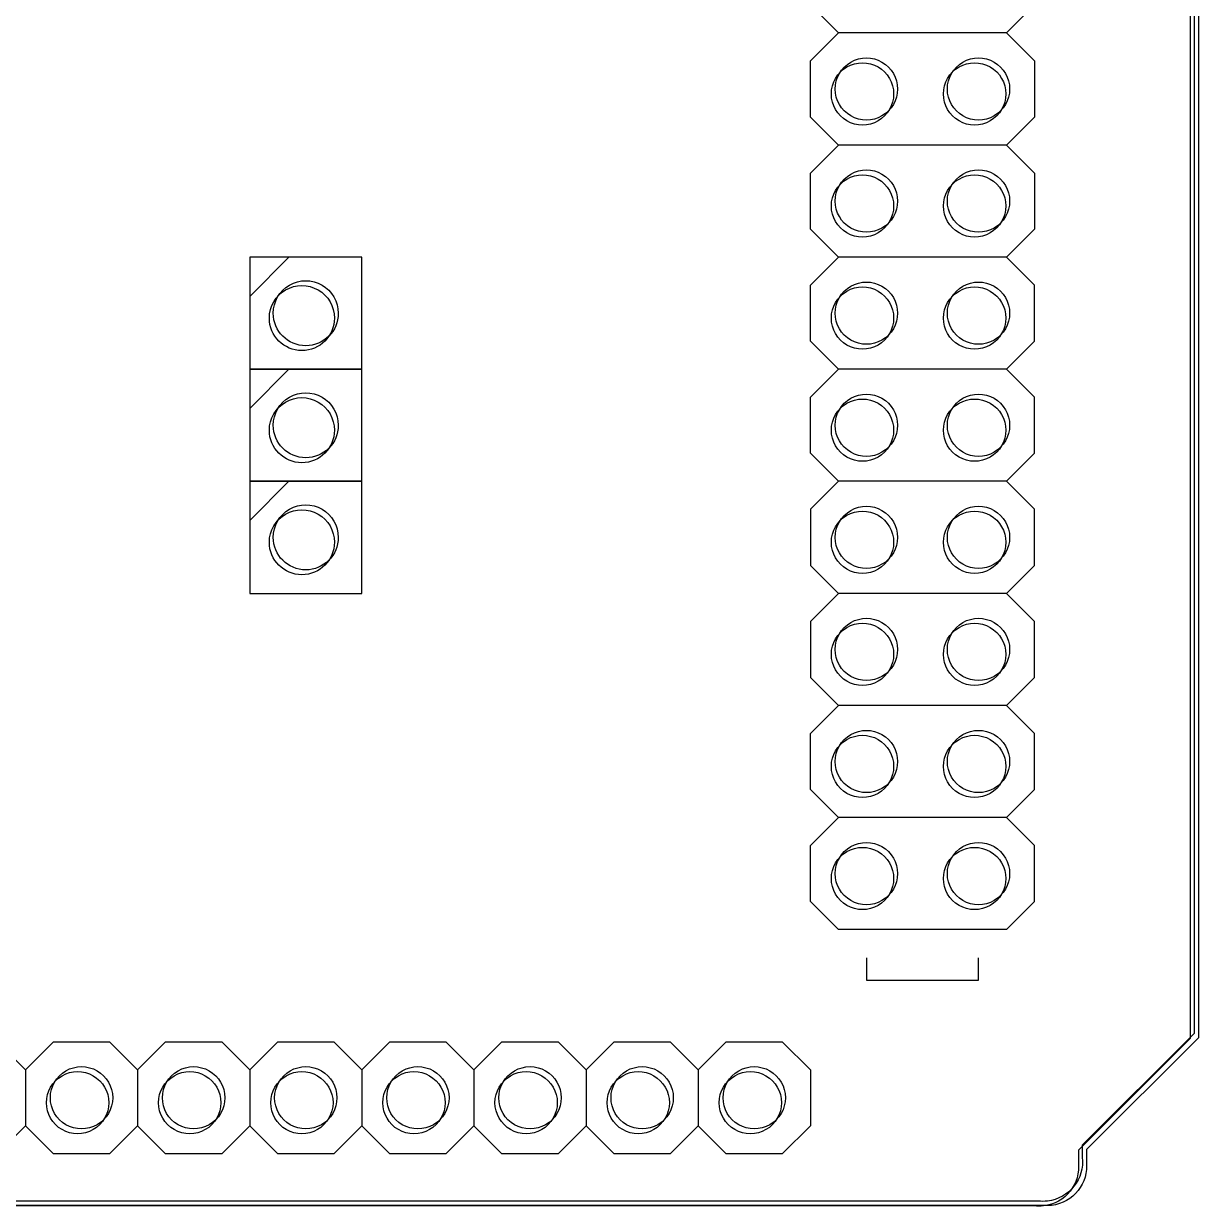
# Model space of a CAD drawing. Extents: x 0 to 288, y 0 to 151.
# Drawn here: x 212.8 to 288.2, y 0.2 to 76.2 of the extents above; entities that cross this region are included whole.
import ezdxf

# ---------------------------------------------------------------- set-up
doc = ezdxf.new("R2010")
doc.units = 0
doc.layers.add('Layer_1', color=7, linetype='CONTINUOUS')

msp = doc.modelspace()

# ---------------------------------------------------------------- linework, layer by layer
at = {"layer": 'Layer_1', "color": 7}
for points in [[(2.752229, 151.207697), (3.347228, 151.207697), (273.601923, 151.207697), (280.789915, 144.035705), (280.789915, 115.345738), (287.977907, 108.173746), (287.977907, 11.342855), (280.789915, 4.168863), (280.789915, 3.405864)], [(273.601923, 151.207697), (280.789915, 144.035705), (280.789915, 115.345738), (287.977907, 108.173746), (287.977907, 11.342855), (280.789915, 4.168863), (280.789915, 3.405864)], [(273.601923, 151.207697), (280.789915, 144.035705), (280.789915, 115.345738), (287.977907, 108.173746), (287.977907, 11.342855), (280.789915, 4.168863), (280.789915, 3.405864)], [(273.352004, 150.892399), (280.539996, 143.720408), (280.539996, 115.03044), (287.727987, 107.858448), (287.727987, 11.027557), (280.539996, 3.853565), (280.539996, 3.090566)], [(273.868923, 150.930377), (281.056915, 143.758386), (281.056915, 115.068418), (288.244907, 107.896426), (288.244907, 11.066535), (281.056915, 3.891543), (281.056915, 3.129544)], [(265.128913, 75.618464), (263.329935, 77.418457), (263.329935, 81.018459)], [(277.727929, 77.418457), (275.929931, 75.618464), (277.727929, 73.818462), (277.727929, 70.218468), (275.929931, 68.419466), (277.727929, 66.618474), (277.727929, 63.01848)], [(265.128913, 75.618464), (263.329935, 73.818462)], [(275.929931, 75.618464), (265.128913, 75.618464)], [(265.128913, 68.419466), (263.329935, 70.218468), (263.329935, 73.818462)], [(265.128913, 68.419466), (263.329935, 66.618474)], [(275.929931, 68.419466), (265.128913, 68.419466)], [(265.128913, 61.218479), (263.329935, 63.01848), (263.329935, 66.618474)], [(275.929931, 61.218479), (277.727929, 63.01848)], [(227.327976, 58.698501), (229.847973, 61.218498)], [(265.128913, 61.218479), (263.329935, 59.419477)], [(275.929931, 61.218479), (265.128913, 61.218479)], [(275.929931, 61.218479), (277.727929, 59.419477)], [(265.128913, 54.01849), (263.329935, 55.818483), (263.329935, 59.419477)], [(277.727929, 55.818483), (277.727929, 59.419477)], [(277.727929, 55.818483), (275.929931, 54.01849), (277.727929, 52.218489)], [(227.327976, 51.49851), (229.847973, 54.018507)], [(265.128913, 54.01849), (263.329935, 52.218489)], [(275.929931, 54.01849), (265.128913, 54.01849)], [(263.329935, 45.018497), (265.128913, 46.818495), (263.329935, 48.618493), (263.329935, 52.218489)], [(277.727929, 48.618493), (277.727929, 52.218489)], [(277.727929, 48.618493), (275.929931, 46.818495), (277.727929, 45.018497)], [(227.327976, 44.298818), (229.847973, 46.818815)], [(275.929931, 46.818495), (265.128913, 46.818495)], [(263.329935, 45.018497), (263.329935, 41.419501)], [(277.727929, 41.419501), (277.727929, 45.018497)], [(263.329935, 37.818505), (265.128913, 39.618503), (263.329935, 41.419501)], [(277.727929, 41.419501), (275.929931, 39.618503), (277.727929, 37.818505)], [(275.929931, 39.618503), (265.128913, 39.618503)], [(263.329935, 37.818505), (263.329935, 34.218509)], [(277.727929, 34.218509), (277.727929, 37.818505)], [(265.128913, 32.419511), (263.329935, 34.218509)], [(277.727929, 34.218509), (275.929931, 32.419511), (277.727929, 30.618513)], [(265.128913, 32.419511), (263.329935, 30.618513)], [(275.929931, 32.419511), (265.128913, 32.419511)], [(265.128913, 25.218519), (263.329935, 27.018517), (263.329935, 30.618513)], [(277.727929, 27.018517), (277.727929, 30.618513)], [(277.727929, 27.018517), (275.929931, 25.218519), (277.727929, 23.419521)], [(265.128913, 25.218519), (263.329935, 23.419521)], [(275.929931, 25.218519), (265.128913, 25.218519)], [(265.128913, 18.018527), (263.329935, 19.818535), (263.329935, 23.419521)], [(277.727929, 19.818535), (277.727929, 23.419521)], [(277.727929, 19.818535), (275.929931, 18.018527)], [(275.929931, 18.018527), (265.128913, 18.018527)], [(266.929941, 16.218529), (266.929941, 14.778531), (274.128903, 14.778531), (274.128903, 16.218529)], [(207.529998, 10.818545), (211.128994, 10.818545), (212.929982, 9.018537), (212.929982, 5.419541), (211.128994, 3.618534)], [(212.929982, 9.018537), (214.72799, 10.818545), (218.329986, 10.818545), (220.128984, 9.018537), (220.128984, 5.419541), (218.329986, 3.618534), (214.72799, 3.618534), (212.929982, 5.419541)], [(220.128984, 9.018537), (221.929972, 10.818545), (225.529978, 10.818545), (227.329976, 9.018537), (227.329976, 5.419541), (225.529978, 3.618534), (221.929972, 3.618534), (220.128984, 5.419541)], [(229.128974, 10.818545), (227.329976, 9.018537)], [(229.128974, 10.818545), (232.727969, 10.818545), (234.529967, 9.018537), (234.529967, 5.419541), (232.727969, 3.618534)], [(234.529967, 9.018537), (236.329965, 10.818545), (239.929951, 10.818545), (241.727959, 9.018537), (241.727959, 5.419541), (239.929951, 3.618534), (236.329965, 3.618534), (234.529967, 5.419541)], [(241.727959, 9.018537), (243.529957, 10.818545), (247.128953, 10.818545), (248.929941, 9.018537), (248.929941, 5.419541), (247.128953, 3.618534), (243.529957, 3.618534), (241.727959, 5.419541)], [(250.727949, 10.818545), (248.929941, 9.018537)], [(250.727949, 10.818545), (254.329945, 10.818545), (256.128943, 9.018537), (256.128943, 5.419541), (254.329945, 3.618534)], [(257.929951, 10.818545), (256.128943, 9.018537)], [(257.929951, 10.818545), (261.529927, 10.818545), (263.329935, 9.018537), (263.329935, 5.419541), (261.529927, 3.618534)], [(227.329976, 5.419541), (229.128974, 3.618534)], [(248.929941, 5.419541), (250.727949, 3.618534)], [(256.128943, 5.419541), (257.929951, 3.618534)], [(232.727969, 3.618534), (229.128974, 3.618534)], [(254.329945, 3.618534), (250.727949, 3.618534)], [(261.529927, 3.618534), (257.929951, 3.618534)], [(277.709999, 0.267569), (3.097308, 0.267569)], [(277.959918, 0.582867), (3.347228, 0.582867)], [(277.959918, 0.582867), (3.347228, 0.582867)], [(277.959918, 0.582867), (3.347228, 0.582867)], [(278.226918, 0.305547), (3.613228, 0.305547)]]:
    msp.add_lwpolyline(points, dxfattribs=at)
for points in [[(268.680019, 71.703172)], [(275.878981, 71.703172)], [(268.680019, 64.503175)], [(275.878981, 64.503175)], [(227.327976, 61.218498), (227.327976, 54.018506), (234.527968, 54.018506), (234.527968, 61.218498)], [(232.76605, 57.303205)], [(268.680019, 57.303187)], [(275.878981, 57.303187)], [(227.327976, 54.018507), (227.327976, 46.818515), (234.527968, 46.818515), (234.527968, 54.018507)], [(232.76605, 50.103213)], [(268.680019, 50.103193)], [(275.878981, 50.103193)], [(227.327976, 46.818815), (227.327976, 39.618823), (234.527968, 39.618823), (234.527968, 46.818815)], [(232.76605, 42.903521)], [(268.680019, 42.903201)], [(275.878981, 42.903201)], [(268.680019, 35.703209)], [(275.878981, 35.703209)], [(268.680019, 28.503217)], [(275.878981, 28.503217)], [(268.680019, 21.303216)], [(275.878981, 21.303216)], [(218.280066, 6.903242)], [(225.478058, 6.903242)], [(232.68004, 6.903242)], [(239.879041, 6.903242)], [(247.080033, 6.903242)], [(254.280025, 6.903242)], [(261.478027, 6.903242)]]:
    msp.add_lwpolyline(points, close=True, dxfattribs=at)
at = {"layer": 'Layer_1', "color": 1}
for points in [[(268.929939, 72.018469)], [(276.128901, 72.018469)], [(268.929939, 64.818473)], [(276.128901, 64.818473)], [(233.015969, 57.618503)], [(268.929939, 57.618485)], [(276.128901, 57.618485)], [(233.015969, 50.418511)], [(268.929939, 50.418491)], [(276.128901, 50.418491)], [(233.015969, 43.218819)], [(268.929939, 43.218499)], [(276.128901, 43.218499)], [(268.929939, 36.018507)], [(276.128901, 36.018507)], [(268.929939, 28.818515)], [(276.128901, 28.818515)], [(268.929939, 21.618513)], [(276.128901, 21.618513)], [(218.529985, 7.218539)], [(225.727977, 7.218539)], [(232.929959, 7.218539)], [(240.128961, 7.218539)], [(247.329953, 7.218539)], [(254.529945, 7.218539)], [(261.727947, 7.218539)]]:
    msp.add_lwpolyline(points, close=True, dxfattribs=at)
for points in [[(264.929943, 72.018469), (264.929943, 72.733), (265.311141, 73.393253), (265.929942, 73.750518)], [(265.929942, 73.750518), (266.548743, 74.107783), (267.311138, 74.107783), (267.92994, 73.750518)], [(267.92994, 73.750518), (268.548741, 73.393253), (268.929939, 72.733), (268.929939, 72.018469)], [(272.128905, 72.018469), (272.128905, 72.733), (272.510102, 73.393253), (273.128904, 73.750518)], [(273.128904, 73.750518), (273.747705, 74.107783), (274.5101, 74.107783), (275.128902, 73.750518)], [(275.128902, 73.750518), (275.747703, 73.393253), (276.128901, 72.733), (276.128901, 72.018469)], [(265.929942, 70.286421), (265.311141, 70.643686), (264.929943, 71.303939), (264.929943, 72.018469)], [(268.929939, 72.018469), (268.929939, 71.303939), (268.548741, 70.643686), (267.92994, 70.286421)], [(273.128904, 70.286421), (272.510102, 70.643686), (272.128905, 71.303939), (272.128905, 72.018469)], [(276.128901, 72.018469), (276.128901, 71.303939), (275.747703, 70.643686), (275.128902, 70.286421)], [(267.92994, 70.286421), (267.311138, 69.929155), (266.548743, 69.929155), (265.929942, 70.286421)], [(275.128902, 70.286421), (274.5101, 69.929155), (273.747705, 69.929155), (273.128904, 70.286421)], [(265.929942, 66.550521), (266.548743, 66.907787), (267.311138, 66.907787), (267.92994, 66.550521)], [(273.128904, 66.550521), (273.747705, 66.907787), (274.5101, 66.907787), (275.128902, 66.550521)], [(264.929943, 64.818473), (264.929943, 65.533003), (265.311141, 66.193256), (265.929942, 66.550521)], [(267.92994, 66.550521), (268.548741, 66.193256), (268.929939, 65.533003), (268.929939, 64.818473)], [(272.128905, 64.818473), (272.128905, 65.533003), (272.510102, 66.193256), (273.128904, 66.550521)], [(275.128902, 66.550521), (275.747703, 66.193256), (276.128901, 65.533003), (276.128901, 64.818473)], [(265.929942, 63.086424), (265.311141, 63.443689), (264.929943, 64.103942), (264.929943, 64.818473)], [(268.929939, 64.818473), (268.929939, 64.103942), (268.548741, 63.443689), (267.92994, 63.086424)], [(273.128904, 63.086424), (272.510102, 63.443689), (272.128905, 64.103942), (272.128905, 64.818473)], [(276.128901, 64.818473), (276.128901, 64.103942), (275.747703, 63.443689), (275.128902, 63.086424)], [(267.92994, 63.086424), (267.311138, 62.729158), (266.548743, 62.729158), (265.929942, 63.086424)], [(275.128902, 63.086424), (274.5101, 62.729158), (273.747705, 62.729158), (273.128904, 63.086424)], [(228.839974, 57.618503), (228.839974, 58.364472), (229.237944, 59.053777), (229.883973, 59.426762)], [(229.883973, 59.426762), (230.530001, 59.799747), (231.325942, 59.799747), (231.97197, 59.426762)], [(231.97197, 59.426762), (232.617999, 59.053777), (233.015969, 58.364472), (233.015969, 57.618503)], [(264.929943, 57.618485), (264.929943, 58.333015), (265.311141, 58.993268), (265.929942, 59.350533)], [(265.929942, 59.350533), (266.548743, 59.707799), (267.311138, 59.707799), (267.92994, 59.350533)], [(267.92994, 59.350533), (268.548741, 58.993268), (268.929939, 58.333015), (268.929939, 57.618485)], [(272.128905, 57.618485), (272.128905, 58.333015), (272.510102, 58.993268), (273.128904, 59.350533)], [(273.128904, 59.350533), (273.747705, 59.707799), (274.5101, 59.707799), (275.128902, 59.350533)], [(275.128902, 59.350533), (275.747703, 58.993268), (276.128901, 58.333015), (276.128901, 57.618485)], [(230.927971, 55.530505), (229.774802, 55.530505), (228.839974, 56.465333), (228.839974, 57.618503)], [(233.015969, 57.618503), (233.015969, 56.465333), (232.081141, 55.530505), (230.927971, 55.530505)], [(265.929942, 55.886436), (265.311141, 56.243701), (264.929943, 56.903954), (264.929943, 57.618485)], [(268.929939, 57.618485), (268.929939, 56.903954), (268.548741, 56.243701), (267.92994, 55.886436)], [(273.128904, 55.886436), (272.510102, 56.243701), (272.128905, 56.903954), (272.128905, 57.618485)], [(276.128901, 57.618485), (276.128901, 56.903954), (275.747703, 56.243701), (275.128902, 55.886436)], [(267.92994, 55.886436), (267.311138, 55.529171), (266.548743, 55.529171), (265.929942, 55.886436)], [(275.128902, 55.886436), (274.5101, 55.529171), (273.747705, 55.529171), (273.128904, 55.886436)], [(229.883973, 52.22677), (230.530001, 52.599755), (231.325942, 52.599755), (231.97197, 52.22677)], [(265.929942, 52.15054), (266.548743, 52.507805), (267.311138, 52.507805), (267.92994, 52.15054)], [(273.128904, 52.15054), (273.747705, 52.507805), (274.5101, 52.507805), (275.128902, 52.15054)], [(228.839974, 50.418511), (228.839974, 51.164481), (229.237944, 51.853785), (229.883973, 52.22677)], [(231.97197, 52.22677), (232.617999, 51.853785), (233.015969, 51.164481), (233.015969, 50.418511)], [(264.929943, 50.418491), (264.929943, 51.133021), (265.311141, 51.793274), (265.929942, 52.15054)], [(267.92994, 52.15054), (268.548741, 51.793274), (268.929939, 51.133021), (268.929939, 50.418491)], [(272.128905, 50.418491), (272.128905, 51.133021), (272.510102, 51.793274), (273.128904, 52.15054)], [(275.128902, 52.15054), (275.747703, 51.793274), (276.128901, 51.133021), (276.128901, 50.418491)], [(230.927971, 48.330513), (229.774802, 48.330513), (228.839974, 49.265341), (228.839974, 50.418511)], [(233.015969, 50.418511), (233.015969, 49.265341), (232.081141, 48.330513), (230.927971, 48.330513)], [(265.929942, 48.686442), (265.311141, 49.043707), (264.929943, 49.70396), (264.929943, 50.418491)], [(268.929939, 50.418491), (268.929939, 49.70396), (268.548741, 49.043707), (267.92994, 48.686442)], [(273.128904, 48.686442), (272.510102, 49.043707), (272.128905, 49.70396), (272.128905, 50.418491)], [(276.128901, 50.418491), (276.128901, 49.70396), (275.747703, 49.043707), (275.128902, 48.686442)], [(267.92994, 48.686442), (267.311138, 48.329177), (266.548743, 48.329177), (265.929942, 48.686442)], [(275.128902, 48.686442), (274.5101, 48.329177), (273.747705, 48.329177), (273.128904, 48.686442)], [(228.839974, 43.218819), (228.839974, 43.964789), (229.237944, 44.654093), (229.883973, 45.027078)], [(229.883973, 45.027078), (230.530001, 45.400063), (231.325942, 45.400063), (231.97197, 45.027078)], [(231.97197, 45.027078), (232.617999, 44.654093), (233.015969, 43.964789), (233.015969, 43.218819)], [(264.929943, 43.218499), (264.929943, 43.933029), (265.311141, 44.593283), (265.929942, 44.950548)], [(265.929942, 44.950548), (266.548743, 45.307813), (267.311138, 45.307813), (267.92994, 44.950548)], [(267.92994, 44.950548), (268.548741, 44.593283), (268.929939, 43.933029), (268.929939, 43.218499)], [(272.128905, 43.218499), (272.128905, 43.933029), (272.510102, 44.593283), (273.128904, 44.950548)], [(273.128904, 44.950548), (273.747705, 45.307813), (274.5101, 45.307813), (275.128902, 44.950548)], [(275.128902, 44.950548), (275.747703, 44.593283), (276.128901, 43.933029), (276.128901, 43.218499)], [(230.927971, 41.130821), (229.774802, 41.130821), (228.839974, 42.06565), (228.839974, 43.218819)], [(233.015969, 43.218819), (233.015969, 42.06565), (232.081141, 41.130821), (230.927971, 41.130821)], [(265.929942, 41.48645), (265.311141, 41.843715), (264.929943, 42.503969), (264.929943, 43.218499)], [(268.929939, 43.218499), (268.929939, 42.503969), (268.548741, 41.843715), (267.92994, 41.48645)], [(273.128904, 41.48645), (272.510102, 41.843715), (272.128905, 42.503969), (272.128905, 43.218499)], [(276.128901, 43.218499), (276.128901, 42.503969), (275.747703, 41.843715), (275.128902, 41.48645)], [(267.92994, 41.48645), (267.311138, 41.129185), (266.548743, 41.129185), (265.929942, 41.48645)], [(275.128902, 41.48645), (274.5101, 41.129185), (273.747705, 41.129185), (273.128904, 41.48645)], [(265.929942, 37.750556), (266.548743, 38.107821), (267.311138, 38.107821), (267.92994, 37.750556)], [(273.128904, 37.750556), (273.747705, 38.107821), (274.5101, 38.107821), (275.128902, 37.750556)], [(264.929943, 36.018507), (264.929943, 36.733037), (265.311141, 37.393291), (265.929942, 37.750556)], [(267.92994, 37.750556), (268.548741, 37.393291), (268.929939, 36.733037), (268.929939, 36.018507)], [(272.128905, 36.018507), (272.128905, 36.733037), (272.510102, 37.393291), (273.128904, 37.750556)], [(275.128902, 37.750556), (275.747703, 37.393291), (276.128901, 36.733037), (276.128901, 36.018507)], [(265.929942, 34.286458), (265.311141, 34.643723), (264.929943, 35.303977), (264.929943, 36.018507)], [(268.929939, 36.018507), (268.929939, 35.303977), (268.548741, 34.643723), (267.92994, 34.286458)], [(273.128904, 34.286458), (272.510102, 34.643723), (272.128905, 35.303977), (272.128905, 36.018507)], [(276.128901, 36.018507), (276.128901, 35.303977), (275.747703, 34.643723), (275.128902, 34.286458)], [(267.92994, 34.286458), (267.311138, 33.929193), (266.548743, 33.929193), (265.929942, 34.286458)], [(275.128902, 34.286458), (274.5101, 33.929193), (273.747705, 33.929193), (273.128904, 34.286458)], [(264.929943, 28.818515), (264.929943, 29.533045), (265.311141, 30.193299), (265.929942, 30.550564)], [(265.929942, 30.550564), (266.548743, 30.907829), (267.311138, 30.907829), (267.92994, 30.550564)], [(267.92994, 30.550564), (268.548741, 30.193299), (268.929939, 29.533045), (268.929939, 28.818515)], [(272.128905, 28.818515), (272.128905, 29.533045), (272.510102, 30.193299), (273.128904, 30.550564)], [(273.128904, 30.550564), (273.747705, 30.907829), (274.5101, 30.907829), (275.128902, 30.550564)], [(275.128902, 30.550564), (275.747703, 30.193299), (276.128901, 29.533045), (276.128901, 28.818515)], [(265.929942, 27.086466), (265.311141, 27.443731), (264.929943, 28.103985), (264.929943, 28.818515)], [(268.929939, 28.818515), (268.929939, 28.103985), (268.548741, 27.443731), (267.92994, 27.086466)], [(273.128904, 27.086466), (272.510102, 27.443731), (272.128905, 28.103985), (272.128905, 28.818515)], [(276.128901, 28.818515), (276.128901, 28.103985), (275.747703, 27.443731), (275.128902, 27.086466)], [(267.92994, 27.086466), (267.311138, 26.729201), (266.548743, 26.729201), (265.929942, 27.086466)], [(275.128902, 27.086466), (274.5101, 26.729201), (273.747705, 26.729201), (273.128904, 27.086466)], [(265.929942, 23.350562), (266.548743, 23.707827), (267.311138, 23.707827), (267.92994, 23.350562)], [(273.128904, 23.350562), (273.747705, 23.707827), (274.5101, 23.707827), (275.128902, 23.350562)], [(264.929943, 21.618513), (264.929943, 22.333044), (265.311141, 22.993297), (265.929942, 23.350562)], [(267.92994, 23.350562), (268.548741, 22.993297), (268.929939, 22.333044), (268.929939, 21.618513)], [(272.128905, 21.618513), (272.128905, 22.333044), (272.510102, 22.993297), (273.128904, 23.350562)], [(275.128902, 23.350562), (275.747703, 22.993297), (276.128901, 22.333044), (276.128901, 21.618513)], [(265.929942, 19.886464), (265.311141, 20.24373), (264.929943, 20.903983), (264.929943, 21.618513)], [(268.929939, 21.618513), (268.929939, 20.903983), (268.548741, 20.24373), (267.92994, 19.886464)], [(273.128904, 19.886464), (272.510102, 20.24373), (272.128905, 20.903983), (272.128905, 21.618513)], [(276.128901, 21.618513), (276.128901, 20.903983), (275.747703, 20.24373), (275.128902, 19.886464)], [(267.92994, 19.886464), (267.311138, 19.529199), (266.548743, 19.529199), (265.929942, 19.886464)], [(275.128902, 19.886464), (274.5101, 19.529199), (273.747705, 19.529199), (273.128904, 19.886464)], [(215.529989, 8.950588), (216.14879, 9.307854), (216.911185, 9.307854), (217.529987, 8.950588)], [(222.727981, 8.950588), (223.346782, 9.307854), (224.109177, 9.307854), (224.727978, 8.950588)], [(229.929963, 8.950588), (230.548764, 9.307854), (231.311159, 9.307854), (231.92996, 8.950588)], [(237.128964, 8.950588), (237.747766, 9.307854), (238.510161, 9.307854), (239.128962, 8.950588)], [(244.329956, 8.950588), (244.948758, 9.307854), (245.711153, 9.307854), (246.329954, 8.950588)], [(251.529948, 8.950588), (252.14875, 9.307854), (252.911145, 9.307854), (253.529946, 8.950588)], [(258.72795, 8.950588), (259.346752, 9.307854), (260.109146, 9.307854), (260.727948, 8.950588)], [(214.52999, 7.218539), (214.52999, 7.93307), (214.911187, 8.593323), (215.529989, 8.950588)], [(217.529987, 8.950588), (218.148788, 8.593323), (218.529985, 7.93307), (218.529985, 7.218539)], [(221.727982, 7.218539), (221.727982, 7.93307), (222.109179, 8.593323), (222.727981, 8.950588)], [(224.727978, 8.950588), (225.34678, 8.593323), (225.727977, 7.93307), (225.727977, 7.218539)], [(228.929964, 7.218539), (228.929964, 7.93307), (229.311161, 8.593323), (229.929963, 8.950588)], [(231.92996, 8.950588), (232.548762, 8.593323), (232.929959, 7.93307), (232.929959, 7.218539)], [(236.128966, 7.218539), (236.128966, 7.93307), (236.510163, 8.593323), (237.128964, 8.950588)], [(239.128962, 8.950588), (239.747764, 8.593323), (240.128961, 7.93307), (240.128961, 7.218539)], [(243.329957, 7.218539), (243.329957, 7.93307), (243.711155, 8.593323), (244.329956, 8.950588)], [(246.329954, 8.950588), (246.948756, 8.593323), (247.329953, 7.93307), (247.329953, 7.218539)], [(250.529949, 7.218539), (250.529949, 7.93307), (250.911147, 8.593323), (251.529948, 8.950588)], [(253.529946, 8.950588), (254.148747, 8.593323), (254.529945, 7.93307), (254.529945, 7.218539)], [(257.727951, 7.218539), (257.727951, 7.93307), (258.109149, 8.593323), (258.72795, 8.950588)], [(260.727948, 8.950588), (261.346749, 8.593323), (261.727947, 7.93307), (261.727947, 7.218539)], [(215.529989, 5.486491), (214.911187, 5.843756), (214.52999, 6.504009), (214.52999, 7.218539)], [(218.529985, 7.218539), (218.529985, 6.504009), (218.148788, 5.843756), (217.529987, 5.486491)], [(222.727981, 5.486491), (222.109179, 5.843756), (221.727982, 6.504009), (221.727982, 7.218539)], [(225.727977, 7.218539), (225.727977, 6.504009), (225.34678, 5.843756), (224.727978, 5.486491)], [(229.929963, 5.486491), (229.311161, 5.843756), (228.929964, 6.504009), (228.929964, 7.218539)], [(232.929959, 7.218539), (232.929959, 6.504009), (232.548762, 5.843756), (231.92996, 5.486491)], [(237.128964, 5.486491), (236.510163, 5.843756), (236.128966, 6.504009), (236.128966, 7.218539)], [(240.128961, 7.218539), (240.128961, 6.504009), (239.747764, 5.843756), (239.128962, 5.486491)], [(244.329956, 5.486491), (243.711155, 5.843756), (243.329957, 6.504009), (243.329957, 7.218539)], [(247.329953, 7.218539), (247.329953, 6.504009), (246.948756, 5.843756), (246.329954, 5.486491)], [(251.529948, 5.486491), (250.911147, 5.843756), (250.529949, 6.504009), (250.529949, 7.218539)], [(254.529945, 7.218539), (254.529945, 6.504009), (254.148747, 5.843756), (253.529946, 5.486491)], [(258.72795, 5.486491), (258.109149, 5.843756), (257.727951, 6.504009), (257.727951, 7.218539)], [(261.727947, 7.218539), (261.727947, 6.504009), (261.346749, 5.843756), (260.727948, 5.486491)], [(217.529987, 5.486491), (216.911185, 5.129225), (216.14879, 5.129225), (215.529989, 5.486491)], [(224.727978, 5.486491), (224.109177, 5.129225), (223.346782, 5.129225), (222.727981, 5.486491)], [(231.92996, 5.486491), (231.311159, 5.129225), (230.548764, 5.129225), (229.929963, 5.486491)], [(239.128962, 5.486491), (238.510161, 5.129225), (237.747766, 5.129225), (237.128964, 5.486491)], [(246.329954, 5.486491), (245.711153, 5.129225), (244.948758, 5.129225), (244.329956, 5.486491)], [(253.529946, 5.486491), (252.911145, 5.129225), (252.14875, 5.129225), (251.529948, 5.486491)], [(260.727948, 5.486491), (260.109146, 5.129225), (259.346752, 5.129225), (258.72795, 5.486491)]]:
    msp.add_open_spline(points, degree=3, dxfattribs=at)
at = {"layer": 'Layer_1', "color": 7}
for points in [[(265.680022, 73.435221), (266.298824, 73.792486), (267.061219, 73.792486), (267.68002, 73.435221)], [(272.878984, 73.435221), (273.497786, 73.792486), (274.260181, 73.792486), (274.878982, 73.435221)], [(264.680023, 71.703172), (264.680023, 72.417702), (265.061221, 73.077955), (265.680022, 73.435221)], [(267.68002, 73.435221), (268.298822, 73.077955), (268.680019, 72.417702), (268.680019, 71.703172)], [(271.878985, 71.703172), (271.878985, 72.417702), (272.260183, 73.077955), (272.878984, 73.435221)], [(274.878982, 73.435221), (275.497783, 73.077955), (275.878981, 72.417702), (275.878981, 71.703172)], [(265.680022, 69.971123), (265.061221, 70.328388), (264.680023, 70.988641), (264.680023, 71.703172)], [(268.680019, 71.703172), (268.680019, 70.988641), (268.298822, 70.328388), (267.68002, 69.971123)], [(272.878984, 69.971123), (272.260183, 70.328388), (271.878985, 70.988641), (271.878985, 71.703172)], [(275.878981, 71.703172), (275.878981, 70.988641), (275.497783, 70.328388), (274.878982, 69.971123)], [(267.68002, 69.971123), (267.061219, 69.613858), (266.298824, 69.613858), (265.680022, 69.971123)], [(274.878982, 69.971123), (274.260181, 69.613858), (273.497786, 69.613858), (272.878984, 69.971123)], [(264.680023, 64.503175), (264.680023, 65.217705), (265.061221, 65.877959), (265.680022, 66.235224)], [(265.680022, 66.235224), (266.298824, 66.592489), (267.061219, 66.592489), (267.68002, 66.235224)], [(267.68002, 66.235224), (268.298822, 65.877959), (268.680019, 65.217705), (268.680019, 64.503175)], [(271.878985, 64.503175), (271.878985, 65.217705), (272.260183, 65.877959), (272.878984, 66.235224)], [(272.878984, 66.235224), (273.497786, 66.592489), (274.260181, 66.592489), (274.878982, 66.235224)], [(274.878982, 66.235224), (275.497783, 65.877959), (275.878981, 65.217705), (275.878981, 64.503175)], [(265.680022, 62.771126), (265.061221, 63.128391), (264.680023, 63.788645), (264.680023, 64.503175)], [(268.680019, 64.503175), (268.680019, 63.788645), (268.298822, 63.128391), (267.68002, 62.771126)], [(272.878984, 62.771126), (272.260183, 63.128391), (271.878985, 63.788645), (271.878985, 64.503175)], [(275.878981, 64.503175), (275.878981, 63.788645), (275.497783, 63.128391), (274.878982, 62.771126)], [(267.68002, 62.771126), (267.061219, 62.413861), (266.298824, 62.413861), (265.680022, 62.771126)], [(274.878982, 62.771126), (274.260181, 62.413861), (273.497786, 62.413861), (272.878984, 62.771126)], [(229.634053, 59.111464), (230.280082, 59.484449), (231.076022, 59.484449), (231.722051, 59.111464)], [(265.680022, 59.035236), (266.298824, 59.392501), (267.061219, 59.392501), (267.68002, 59.035236)], [(272.878984, 59.035236), (273.497786, 59.392501), (274.260181, 59.392501), (274.878982, 59.035236)], [(228.590054, 57.303205), (228.590054, 58.049175), (228.988024, 58.738479), (229.634053, 59.111464)], [(231.722051, 59.111464), (232.368079, 58.738479), (232.76605, 58.049175), (232.76605, 57.303205)], [(264.680023, 57.303187), (264.680023, 58.017717), (265.061221, 58.677971), (265.680022, 59.035236)], [(267.68002, 59.035236), (268.298822, 58.677971), (268.680019, 58.017717), (268.680019, 57.303187)], [(271.878985, 57.303187), (271.878985, 58.017717), (272.260183, 58.677971), (272.878984, 59.035236)], [(274.878982, 59.035236), (275.497783, 58.677971), (275.878981, 58.017717), (275.878981, 57.303187)], [(230.678052, 55.215207), (229.524883, 55.215207), (228.590054, 56.150036), (228.590054, 57.303205)], [(232.76605, 57.303205), (232.76605, 56.150036), (231.831221, 55.215207), (230.678052, 55.215207)], [(265.680022, 55.571138), (265.061221, 55.928403), (264.680023, 56.588657), (264.680023, 57.303187)], [(268.680019, 57.303187), (268.680019, 56.588657), (268.298822, 55.928403), (267.68002, 55.571138)], [(272.878984, 55.571138), (272.260183, 55.928403), (271.878985, 56.588657), (271.878985, 57.303187)], [(275.878981, 57.303187), (275.878981, 56.588657), (275.497783, 55.928403), (274.878982, 55.571138)], [(267.68002, 55.571138), (267.061219, 55.213873), (266.298824, 55.213873), (265.680022, 55.571138)], [(274.878982, 55.571138), (274.260181, 55.213873), (273.497786, 55.213873), (272.878984, 55.571138)], [(228.590054, 50.103213), (228.590054, 50.849183), (228.988024, 51.538487), (229.634053, 51.911472)], [(229.634053, 51.911472), (230.280082, 52.284457), (231.076022, 52.284457), (231.722051, 51.911472)], [(231.722051, 51.911472), (232.368079, 51.538487), (232.76605, 50.849183), (232.76605, 50.103213)], [(264.680023, 50.103193), (264.680023, 50.817723), (265.061221, 51.477977), (265.680022, 51.835242)], [(265.680022, 51.835242), (266.298824, 52.192507), (267.061219, 52.192507), (267.68002, 51.835242)], [(267.68002, 51.835242), (268.298822, 51.477977), (268.680019, 50.817723), (268.680019, 50.103193)], [(271.878985, 50.103193), (271.878985, 50.817723), (272.260183, 51.477977), (272.878984, 51.835242)], [(272.878984, 51.835242), (273.497786, 52.192507), (274.260181, 52.192507), (274.878982, 51.835242)], [(274.878982, 51.835242), (275.497783, 51.477977), (275.878981, 50.817723), (275.878981, 50.103193)], [(230.678052, 48.015215), (229.524883, 48.015215), (228.590054, 48.950044), (228.590054, 50.103213)], [(232.76605, 50.103213), (232.76605, 48.950044), (231.831221, 48.015215), (230.678052, 48.015215)], [(265.680022, 48.371144), (265.061221, 48.728409), (264.680023, 49.388663), (264.680023, 50.103193)], [(268.680019, 50.103193), (268.680019, 49.388663), (268.298822, 48.728409), (267.68002, 48.371144)], [(272.878984, 48.371144), (272.260183, 48.728409), (271.878985, 49.388663), (271.878985, 50.103193)], [(275.878981, 50.103193), (275.878981, 49.388663), (275.497783, 48.728409), (274.878982, 48.371144)], [(267.68002, 48.371144), (267.061219, 48.013879), (266.298824, 48.013879), (265.680022, 48.371144)], [(274.878982, 48.371144), (274.260181, 48.013879), (273.497786, 48.013879), (272.878984, 48.371144)], [(229.634053, 44.71178), (230.280082, 45.084765), (231.076022, 45.084765), (231.722051, 44.71178)], [(265.680022, 44.63525), (266.298824, 44.992515), (267.061219, 44.992515), (267.68002, 44.63525)], [(272.878984, 44.63525), (273.497786, 44.992515), (274.260181, 44.992515), (274.878982, 44.63525)], [(228.590054, 42.903521), (228.590054, 43.649491), (228.988024, 44.338795), (229.634053, 44.71178)], [(231.722051, 44.71178), (232.368079, 44.338795), (232.76605, 43.649491), (232.76605, 42.903521)], [(264.680023, 42.903201), (264.680023, 43.617732), (265.061221, 44.277985), (265.680022, 44.63525)], [(267.68002, 44.63525), (268.298822, 44.277985), (268.680019, 43.617732), (268.680019, 42.903201)], [(271.878985, 42.903201), (271.878985, 43.617732), (272.260183, 44.277985), (272.878984, 44.63525)], [(274.878982, 44.63525), (275.497783, 44.277985), (275.878981, 43.617732), (275.878981, 42.903201)], [(230.678052, 40.815524), (229.524883, 40.815524), (228.590054, 41.750352), (228.590054, 42.903521)], [(232.76605, 42.903521), (232.76605, 41.750352), (231.831221, 40.815524), (230.678052, 40.815524)], [(265.680022, 41.171152), (265.061221, 41.528418), (264.680023, 42.188671), (264.680023, 42.903201)], [(268.680019, 42.903201), (268.680019, 42.188671), (268.298822, 41.528418), (267.68002, 41.171152)], [(272.878984, 41.171152), (272.260183, 41.528418), (271.878985, 42.188671), (271.878985, 42.903201)], [(275.878981, 42.903201), (275.878981, 42.188671), (275.497783, 41.528418), (274.878982, 41.171152)], [(267.68002, 41.171152), (267.061219, 40.813887), (266.298824, 40.813887), (265.680022, 41.171152)], [(274.878982, 41.171152), (274.260181, 40.813887), (273.497786, 40.813887), (272.878984, 41.171152)], [(264.680023, 35.703209), (264.680023, 36.41774), (265.061221, 37.077993), (265.680022, 37.435258)], [(265.680022, 37.435258), (266.298824, 37.792523), (267.061219, 37.792523), (267.68002, 37.435258)], [(267.68002, 37.435258), (268.298822, 37.077993), (268.680019, 36.41774), (268.680019, 35.703209)], [(271.878985, 35.703209), (271.878985, 36.41774), (272.260183, 37.077993), (272.878984, 37.435258)], [(272.878984, 37.435258), (273.497786, 37.792523), (274.260181, 37.792523), (274.878982, 37.435258)], [(274.878982, 37.435258), (275.497783, 37.077993), (275.878981, 36.41774), (275.878981, 35.703209)], [(265.680022, 33.971161), (265.061221, 34.328426), (264.680023, 34.988679), (264.680023, 35.703209)], [(268.680019, 35.703209), (268.680019, 34.988679), (268.298822, 34.328426), (267.68002, 33.971161)], [(272.878984, 33.971161), (272.260183, 34.328426), (271.878985, 34.988679), (271.878985, 35.703209)], [(275.878981, 35.703209), (275.878981, 34.988679), (275.497783, 34.328426), (274.878982, 33.971161)], [(267.68002, 33.971161), (267.061219, 33.613895), (266.298824, 33.613895), (265.680022, 33.971161)], [(274.878982, 33.971161), (274.260181, 33.613895), (273.497786, 33.613895), (272.878984, 33.971161)], [(265.680022, 30.235266), (266.298824, 30.592532), (267.061219, 30.592532), (267.68002, 30.235266)], [(272.878984, 30.235266), (273.497786, 30.592532), (274.260181, 30.592532), (274.878982, 30.235266)], [(264.680023, 28.503217), (264.680023, 29.217748), (265.061221, 29.878001), (265.680022, 30.235266)], [(267.68002, 30.235266), (268.298822, 29.878001), (268.680019, 29.217748), (268.680019, 28.503217)], [(271.878985, 28.503217), (271.878985, 29.217748), (272.260183, 29.878001), (272.878984, 30.235266)], [(274.878982, 30.235266), (275.497783, 29.878001), (275.878981, 29.217748), (275.878981, 28.503217)], [(265.680022, 26.771169), (265.061221, 27.128434), (264.680023, 27.788687), (264.680023, 28.503217)], [(268.680019, 28.503217), (268.680019, 27.788687), (268.298822, 27.128434), (267.68002, 26.771169)], [(272.878984, 26.771169), (272.260183, 27.128434), (271.878985, 27.788687), (271.878985, 28.503217)], [(275.878981, 28.503217), (275.878981, 27.788687), (275.497783, 27.128434), (274.878982, 26.771169)], [(267.68002, 26.771169), (267.061219, 26.413903), (266.298824, 26.413903), (265.680022, 26.771169)], [(274.878982, 26.771169), (274.260181, 26.413903), (273.497786, 26.413903), (272.878984, 26.771169)], [(264.680023, 21.303216), (264.680023, 22.017746), (265.061221, 22.677999), (265.680022, 23.035264)], [(265.680022, 23.035264), (266.298824, 23.39253), (267.061219, 23.39253), (267.68002, 23.035264)], [(267.68002, 23.035264), (268.298822, 22.677999), (268.680019, 22.017746), (268.680019, 21.303216)], [(271.878985, 21.303216), (271.878985, 22.017746), (272.260183, 22.677999), (272.878984, 23.035264)], [(272.878984, 23.035264), (273.497786, 23.39253), (274.260181, 23.39253), (274.878982, 23.035264)], [(274.878982, 23.035264), (275.497783, 22.677999), (275.878981, 22.017746), (275.878981, 21.303216)], [(265.680022, 19.571167), (265.061221, 19.928432), (264.680023, 20.588685), (264.680023, 21.303216)], [(268.680019, 21.303216), (268.680019, 20.588685), (268.298822, 19.928432), (267.68002, 19.571167)], [(272.878984, 19.571167), (272.260183, 19.928432), (271.878985, 20.588685), (271.878985, 21.303216)], [(275.878981, 21.303216), (275.878981, 20.588685), (275.497783, 19.928432), (274.878982, 19.571167)], [(267.68002, 19.571167), (267.061219, 19.213902), (266.298824, 19.213902), (265.680022, 19.571167)], [(274.878982, 19.571167), (274.260181, 19.213902), (273.497786, 19.213902), (272.878984, 19.571167)], [(214.28007, 6.903242), (214.28007, 7.617772), (214.661268, 8.278026), (215.280069, 8.635291)], [(215.280069, 8.635291), (215.898871, 8.992556), (216.661265, 8.992556), (217.280067, 8.635291)], [(217.280067, 8.635291), (217.898868, 8.278026), (218.280066, 7.617772), (218.280066, 6.903242)], [(221.478062, 6.903242), (221.478062, 7.617772), (221.85926, 8.278026), (222.478061, 8.635291)], [(222.478061, 8.635291), (223.096863, 8.992556), (223.859257, 8.992556), (224.478059, 8.635291)], [(224.478059, 8.635291), (225.09686, 8.278026), (225.478058, 7.617772), (225.478058, 6.903242)], [(228.680044, 6.903242), (228.680044, 7.617772), (229.061241, 8.278026), (229.680043, 8.635291)], [(229.680043, 8.635291), (230.298844, 8.992556), (231.061239, 8.992556), (231.680041, 8.635291)], [(231.680041, 8.635291), (232.298842, 8.278026), (232.68004, 7.617772), (232.68004, 6.903242)], [(235.879046, 6.903242), (235.879046, 7.617772), (236.260243, 8.278026), (236.879045, 8.635291)], [(236.879045, 8.635291), (237.497846, 8.992556), (238.260241, 8.992556), (238.879043, 8.635291)], [(238.879043, 8.635291), (239.497844, 8.278026), (239.879041, 7.617772), (239.879041, 6.903242)], [(243.080038, 6.903242), (243.080038, 7.617772), (243.461235, 8.278026), (244.080037, 8.635291)], [(244.080037, 8.635291), (244.698838, 8.992556), (245.461233, 8.992556), (246.080034, 8.635291)], [(246.080034, 8.635291), (246.698836, 8.278026), (247.080033, 7.617772), (247.080033, 6.903242)], [(250.28003, 6.903242), (250.28003, 7.617772), (250.661227, 8.278026), (251.280029, 8.635291)], [(251.280029, 8.635291), (251.89883, 8.992556), (252.661225, 8.992556), (253.280026, 8.635291)], [(253.280026, 8.635291), (253.898828, 8.278026), (254.280025, 7.617772), (254.280025, 6.903242)], [(257.478032, 6.903242), (257.478032, 7.617772), (257.859229, 8.278026), (258.47803, 8.635291)], [(258.47803, 8.635291), (259.096832, 8.992556), (259.859227, 8.992556), (260.478028, 8.635291)], [(260.478028, 8.635291), (261.09683, 8.278026), (261.478027, 7.617772), (261.478027, 6.903242)], [(215.280069, 5.171193), (214.661268, 5.528458), (214.28007, 6.188711), (214.28007, 6.903242)], [(218.280066, 6.903242), (218.280066, 6.188711), (217.898868, 5.528458), (217.280067, 5.171193)], [(222.478061, 5.171193), (221.85926, 5.528458), (221.478062, 6.188711), (221.478062, 6.903242)], [(225.478058, 6.903242), (225.478058, 6.188711), (225.09686, 5.528458), (224.478059, 5.171193)], [(229.680043, 5.171193), (229.061241, 5.528458), (228.680044, 6.188711), (228.680044, 6.903242)], [(232.68004, 6.903242), (232.68004, 6.188711), (232.298842, 5.528458), (231.680041, 5.171193)], [(236.879045, 5.171193), (236.260243, 5.528458), (235.879046, 6.188711), (235.879046, 6.903242)], [(239.879041, 6.903242), (239.879041, 6.188711), (239.497844, 5.528458), (238.879043, 5.171193)], [(244.080037, 5.171193), (243.461235, 5.528458), (243.080038, 6.188711), (243.080038, 6.903242)], [(247.080033, 6.903242), (247.080033, 6.188711), (246.698836, 5.528458), (246.080034, 5.171193)], [(251.280029, 5.171193), (250.661227, 5.528458), (250.28003, 6.188711), (250.28003, 6.903242)], [(254.280025, 6.903242), (254.280025, 6.188711), (253.898828, 5.528458), (253.280026, 5.171193)], [(258.47803, 5.171193), (257.859229, 5.528458), (257.478032, 6.188711), (257.478032, 6.903242)], [(261.478027, 6.903242), (261.478027, 6.188711), (261.09683, 5.528458), (260.478028, 5.171193)], [(217.280067, 5.171193), (216.661265, 4.813928), (215.898871, 4.813928), (215.280069, 5.171193)], [(224.478059, 5.171193), (223.859257, 4.813928), (223.096863, 4.813928), (222.478061, 5.171193)], [(231.680041, 5.171193), (231.061239, 4.813928), (230.298844, 4.813928), (229.680043, 5.171193)], [(238.879043, 5.171193), (238.260241, 4.813928), (237.497846, 4.813928), (236.879045, 5.171193)], [(246.080034, 5.171193), (245.461233, 4.813928), (244.698838, 4.813928), (244.080037, 5.171193)], [(253.280026, 5.171193), (252.661225, 4.813928), (251.89883, 4.813928), (251.280029, 5.171193)], [(260.478028, 5.171193), (259.859227, 4.813928), (259.096832, 4.813928), (258.47803, 5.171193)], [(280.539996, 3.090566), (280.701995, 1.694568), (279.701997, 0.430569), (278.305998, 0.267569)], [(280.789915, 3.405864), (280.951915, 2.009865), (279.951916, 0.745867), (278.555918, 0.582867)], [(280.789915, 3.405864), (280.951915, 2.009865), (279.951916, 0.745867), (278.555918, 0.582867)], [(280.789915, 3.405864), (280.951915, 2.009865), (279.951916, 0.745867), (278.555918, 0.582867)], [(281.056915, 3.129544), (281.218915, 1.733546), (280.218916, 0.469547), (278.824917, 0.305547)], [(278.305998, 0.267569), (278.108998, 0.244569), (277.909999, 0.244569), (277.709999, 0.267569)], [(278.555918, 0.582867), (278.358918, 0.559867), (278.159918, 0.559867), (277.959918, 0.582867)], [(278.555918, 0.582867), (278.358918, 0.559867), (278.159918, 0.559867), (277.959918, 0.582867)], [(278.555918, 0.582867), (278.358918, 0.559867), (278.159918, 0.559867), (277.959918, 0.582867)], [(278.824917, 0.305547), (278.627918, 0.283547), (278.428918, 0.283547), (278.226918, 0.305547)]]:
    msp.add_open_spline(points, degree=3, dxfattribs=at)

doc.saveas('drawing.dxf')
